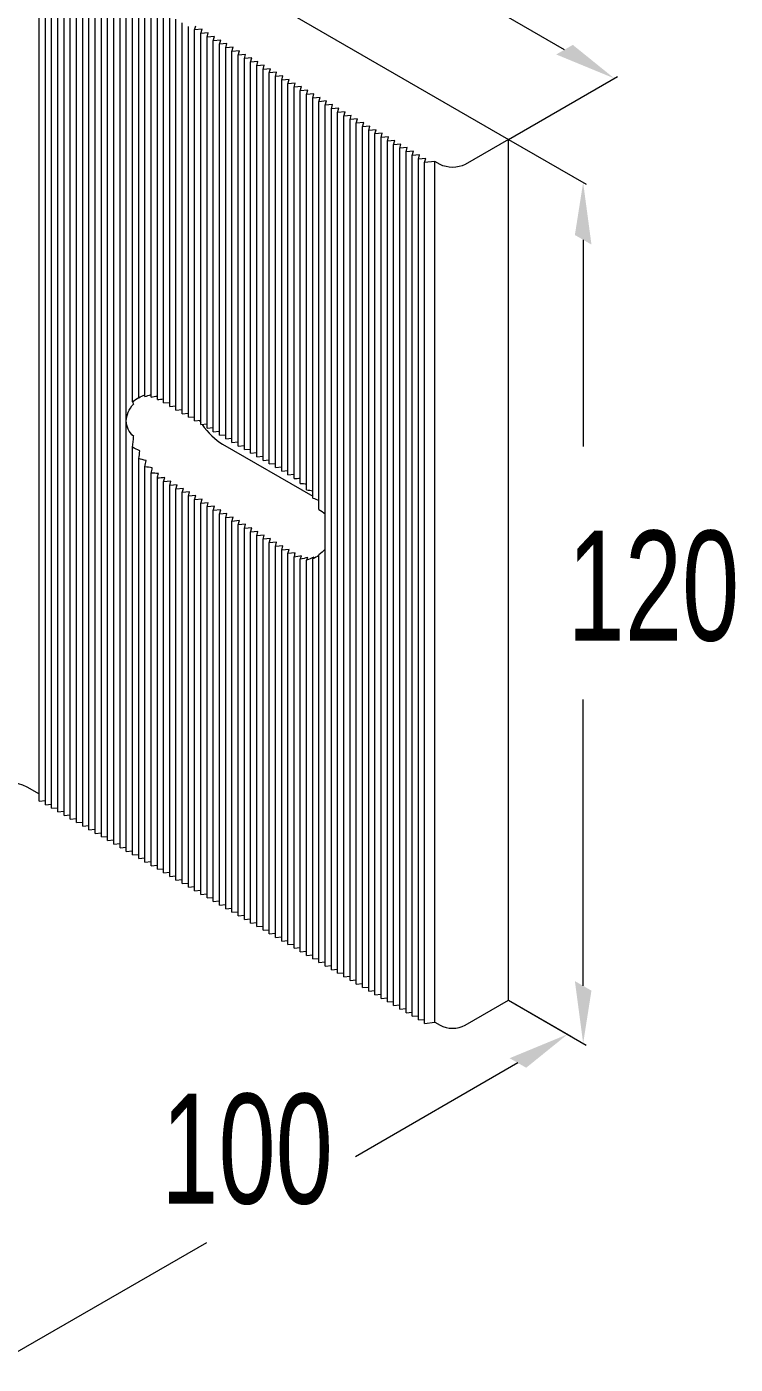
# Model space of a CAD drawing. Extents: x -37 to 4620, y -49 to 348.
# Drawn here: x 1588.65 to 1603.15, y 225.94 to 253.34 of the extents above; entities that cross this region are included whole.
import ezdxf

# ---------------------------------------------------------------- set-up
doc = ezdxf.new("R2010")
doc.units = 0
doc.header["$LTSCALE"] = 5
doc.layers.add('4', color=160, linetype='CONTINUOUS', lineweight=18)
doc.layers.add('PV-B6A89', color=7, linetype='CONTINUOUS', lineweight=15)
doc.styles.add('2-5', font='russ.shx', dxfattribs={"width": 0.7, "height": 2.5})

# ---------------------------------------------------------------- blocks, each defined once
blk = doc.blocks.new('*U42')
at = {"layer": 'PV-B6A89'}
for p, q in [((579.5, -186.5, 393), (605, -237.5, 367.5)), ((536.5, -230.5, 306), (576.5, -190.5, 386)), ((536.83, -231.17, 305.67), (576.83, -191.17, 385.67)), ((537.17, -231.83, 305.33), (577.17, -191.83, 385.33)), ((537.5, -232.5, 305), (577.5, -192.5, 385)), ((537.83, -233.17, 304.67), (577.83, -193.17, 384.67)), ((538.17, -233.83, 304.33), (578.17, -193.83, 384.33)), ((538.5, -234.5, 304), (578.5, -194.5, 384)), ((538.83, -235.17, 303.67), (578.83, -195.17, 383.67)), ((539.17, -235.83, 303.33), (579.17, -195.83, 383.33)), ((539.5, -236.5, 303), (579.5, -196.5, 383)), ((539.83, -237.17, 302.67), (579.83, -197.17, 382.67)), ((540.17, -237.83, 302.33), (580.17, -197.83, 382.33)), ((540.5, -238.5, 302), (580.5, -198.5, 382)), ((540.83, -239.17, 301.67), (580.83, -199.17, 381.67)), ((561.17, -219.83, 341.33), (581.17, -199.83, 381.33)), ((562.55, -219.45, 343.11), (581.5, -200.5, 381)), ((563.25, -219.75, 343.5), (581.83, -201.17, 380.67)), ((563.8, -220.2, 343.6), (582.17, -201.83, 380.33)), ((564.26, -220.74, 343.53), (582.5, -202.5, 380)), ((564.66, -221.34, 343.32), (582.83, -203.17, 379.67)), ((565, -222, 343), (583.17, -203.83, 379.33)), ((565.33, -222.67, 342.67), (583.5, -204.5, 379)), ((565.67, -223.33, 342.33), (583.83, -205.17, 378.67)), ((566, -224, 342), (584.17, -205.83, 378.33)), ((566.33, -224.67, 341.67), (584.5, -206.5, 378)), ((566.67, -225.33, 341.33), (584.83, -207.17, 377.67)), ((567, -226, 341), (585.17, -207.83, 377.33)), ((567.33, -226.67, 340.67), (585.5, -208.5, 377)), ((584.83, -207.17, 377.67), (585.13, -207.06, 378.06)), ((585.46, -207.73, 377.73), (584.83, -207.17, 377.67)), ((585.17, -207.83, 377.33), (585.46, -207.73, 377.73)), ((585.79, -208.4, 377.4), (585.17, -207.83, 377.33)), ((585.5, -208.5, 377), (585.79, -208.4, 377.4)), ((586.13, -209.06, 377.06), (585.5, -208.5, 377)), ((567.67, -227.33, 340.33), (585.83, -209.17, 376.67)), ((568, -228, 340), (586.17, -209.83, 376.33)), ((585.83, -209.17, 376.67), (586.13, -209.06, 377.06)), ((586.46, -209.73, 376.73), (585.83, -209.17, 376.67)), ((586.17, -209.83, 376.33), (586.46, -209.73, 376.73)), ((586.79, -210.4, 376.4), (586.17, -209.83, 376.33)), ((568.33, -228.67, 339.67), (586.5, -210.5, 376)), ((568.67, -229.33, 339.33), (586.83, -211.17, 375.67)), ((586.5, -210.5, 376), (586.79, -210.4, 376.4)), ((587.13, -211.06, 376.06), (586.5, -210.5, 376)), ((586.83, -211.17, 375.67), (587.13, -211.06, 376.06)), ((587.46, -211.73, 375.73), (586.83, -211.17, 375.67)), ((569, -230, 339), (587.17, -211.83, 375.33)), ((569.33, -230.67, 338.67), (587.5, -212.5, 375)), ((587.17, -211.83, 375.33), (587.46, -211.73, 375.73)), ((587.79, -212.4, 375.4), (587.17, -211.83, 375.33)), ((587.5, -212.5, 375), (587.79, -212.4, 375.4)), ((588.13, -213.06, 375.06), (587.5, -212.5, 375)), ((587.83, -213.17, 374.67), (588.13, -213.06, 375.06)), ((569.67, -231.33, 338.33), (587.83, -213.17, 374.67)), ((570, -232, 338), (588.17, -213.83, 374.33)), ((570.33, -232.67, 337.67), (588.5, -214.5, 374)), ((588.46, -213.73, 374.73), (587.83, -213.17, 374.67)), ((588.17, -213.83, 374.33), (588.46, -213.73, 374.73)), ((588.79, -214.4, 374.4), (588.17, -213.83, 374.33)), ((588.5, -214.5, 374), (588.79, -214.4, 374.4)), ((589.13, -215.06, 374.06), (588.5, -214.5, 374)), ((570.67, -233.33, 337.33), (588.83, -215.17, 373.67)), ((571, -234, 337), (589.17, -215.83, 373.33)), ((588.83, -215.17, 373.67), (589.13, -215.06, 374.06)), ((589.46, -215.73, 373.73), (588.83, -215.17, 373.67)), ((589.17, -215.83, 373.33), (589.46, -215.73, 373.73)), ((589.79, -216.4, 373.4), (589.17, -215.83, 373.33)), ((571.33, -234.67, 336.67), (589.5, -216.5, 373)), ((571.67, -235.33, 336.33), (589.83, -217.17, 372.67)), ((589.5, -216.5, 373), (589.79, -216.4, 373.4)), ((590.13, -217.06, 373.06), (589.5, -216.5, 373)), ((589.83, -217.17, 372.67), (590.13, -217.06, 373.06)), ((590.46, -217.73, 372.73), (589.83, -217.17, 372.67)), ((571.99, -236.01, 335.98), (590.17, -217.83, 372.33)), ((572.26, -236.74, 335.53), (590.5, -218.5, 372)), ((572.47, -237.53, 334.93), (590.83, -219.17, 371.67)), ((590.17, -217.83, 372.33), (590.46, -217.73, 372.73)), ((590.79, -218.4, 372.4), (590.17, -217.83, 372.33)), ((590.5, -218.5, 372), (590.79, -218.4, 372.4)), ((591.13, -219.06, 372.06), (590.5, -218.5, 372)), ((590.83, -219.17, 371.67), (591.13, -219.06, 372.06)), ((591.46, -219.73, 371.73), (590.83, -219.17, 371.67)), ((541.17, -239.83, 301.33), (561.17, -219.83, 341.33)), ((572.55, -239.45, 333.11), (591.5, -220.5, 371)), ((572.58, -238.42, 334.16), (591.17, -219.83, 371.33)), ((591.17, -219.83, 371.33), (591.46, -219.73, 371.73)), ((591.79, -220.4, 371.4), (591.17, -219.83, 371.33)), ((591.5, -220.5, 371), (591.79, -220.4, 371.4)), ((592.13, -221.06, 371.06), (591.5, -220.5, 371)), ((541.5, -240.5, 301), (560.45, -221.55, 338.89)), ((552.17, -261.83, 290.33), (592.17, -221.83, 370.33)), ((565, -222, 343), (565.53, -222.47, 343.05)), ((571.83, -241.17, 330.67), (591.83, -221.17, 370.67)), ((591.83, -221.17, 370.67), (592.13, -221.06, 371.06)), ((592.46, -221.73, 370.73), (591.83, -221.17, 370.67)), ((592.17, -221.83, 370.33), (592.46, -221.73, 370.73)), ((592.79, -222.4, 370.4), (592.17, -221.83, 370.33)), ((541.83, -241.17, 300.67), (560.42, -222.58, 337.84)), ((542.17, -241.83, 300.33), (560.53, -223.47, 337.07)), ((552.5, -262.5, 290), (592.5, -222.5, 370)), ((552.83, -263.17, 289.67), (592.83, -223.17, 369.67)), ((565.33, -222.67, 342.67), (565.86, -223.14, 342.72)), ((565.67, -223.33, 342.33), (566.19, -223.81, 342.39)), ((592.5, -222.5, 370), (592.79, -222.4, 370.4)), ((593.13, -223.06, 370.06), (592.5, -222.5, 370)), ((592.83, -223.17, 369.67), (593.13, -223.06, 370.06)), ((593.46, -223.73, 369.73), (592.83, -223.17, 369.67)), ((593.17, -223.83, 369.33), (593.46, -223.73, 369.73)), ((542.5, -242.5, 300), (560.74, -224.26, 336.47)), ((542.83, -243.17, 299.67), (561.01, -224.99, 336.02)), ((553.17, -263.83, 289.33), (593.17, -223.83, 369.33)), ((553.5, -264.5, 289), (593.5, -224.5, 369)), ((553.83, -265.17, 288.67), (593.83, -225.17, 368.67)), ((566, -224, 342), (566.53, -224.47, 342.05)), ((566.33, -224.67, 341.67), (566.86, -225.14, 341.72)), ((593.79, -224.4, 369.4), (593.17, -223.83, 369.33)), ((593.5, -224.5, 369), (593.79, -224.4, 369.4)), ((594.13, -225.06, 369.06), (593.5, -224.5, 369)), ((593.83, -225.17, 368.67), (594.13, -225.06, 369.06)), ((594.46, -225.73, 368.73), (593.83, -225.17, 368.67)), ((543.17, -243.83, 299.33), (561.33, -225.67, 335.67)), ((543.5, -244.5, 299), (561.67, -226.33, 335.33)), ((554.17, -265.83, 288.33), (594.17, -225.83, 368.33)), ((554.5, -266.5, 288), (594.5, -226.5, 368)), ((561.33, -225.67, 335.67), (561.63, -225.56, 336.06)), ((561.96, -226.23, 335.73), (561.33, -225.67, 335.67)), ((561.67, -226.33, 335.33), (561.96, -226.23, 335.73)), ((562.29, -226.9, 335.4), (561.67, -226.33, 335.33)), ((566.67, -225.33, 341.33), (567.19, -225.81, 341.39)), ((567, -226, 341), (567.53, -226.47, 341.05)), ((567.33, -226.67, 340.67), (567.86, -227.14, 340.72)), ((594.17, -225.83, 368.33), (594.46, -225.73, 368.73)), ((594.79, -226.4, 368.4), (594.17, -225.83, 368.33)), ((594.5, -226.5, 368), (594.79, -226.4, 368.4)), ((595.13, -227.06, 368.06), (594.5, -226.5, 368)), ((543.83, -245.17, 298.67), (562, -227, 335)), ((544.17, -245.83, 298.33), (562.33, -227.67, 334.67)), ((544.5, -246.5, 298), (562.67, -228.33, 334.33)), ((554.83, -267.17, 287.67), (594.83, -227.17, 367.67)), ((555.17, -267.83, 287.33), (595.17, -227.83, 367.33)), ((562, -227, 335), (562.29, -226.9, 335.4)), ((562.63, -227.56, 335.06), (562, -227, 335)), ((562.33, -227.67, 334.67), (562.63, -227.56, 335.06)), ((562.96, -228.23, 334.73), (562.33, -227.67, 334.67)), ((562.67, -228.33, 334.33), (562.96, -228.23, 334.73)), ((563.29, -228.9, 334.4), (562.67, -228.33, 334.33)), ((567.67, -227.33, 340.33), (568.19, -227.81, 340.39)), ((568, -228, 340), (568.53, -228.47, 340.05)), ((594.83, -227.17, 367.67), (595.13, -227.06, 368.06)), ((595.46, -227.73, 367.73), (594.83, -227.17, 367.67)), ((595.17, -227.83, 367.33), (595.46, -227.73, 367.73)), ((595.79, -228.4, 367.4), (595.17, -227.83, 367.33)), ((536.17, -228.83, 307.33), (536.83, -230.17, 306.67)), ((544.83, -247.17, 297.67), (563, -229, 334)), ((545.17, -247.83, 297.33), (563.33, -229.67, 333.67)), ((555.5, -268.5, 287), (595.5, -228.5, 367)), ((555.83, -269.17, 286.67), (595.83, -229.17, 366.67)), ((556.17, -269.83, 286.33), (596.17, -229.83, 366.33)), ((563, -229, 334), (563.29, -228.9, 334.4)), ((563.63, -229.56, 334.06), (563, -229, 334)), ((563.33, -229.67, 333.67), (563.63, -229.56, 334.06)), ((563.96, -230.23, 333.73), (563.33, -229.67, 333.67)), ((567.83, -228.67, 339.17), (572.67, -238.33, 334.33)), ((568.33, -228.67, 339.67), (568.86, -229.14, 339.72)), ((568.67, -229.33, 339.33), (569.19, -229.81, 339.39)), ((595.5, -228.5, 367), (595.79, -228.4, 367.4)), ((596.13, -229.06, 367.06), (595.5, -228.5, 367)), ((595.83, -229.17, 366.67), (596.13, -229.06, 367.06)), ((596.46, -229.73, 366.73), (595.83, -229.17, 366.67)), ((596.17, -229.83, 366.33), (596.46, -229.73, 366.73)), ((596.79, -230.4, 366.4), (596.17, -229.83, 366.33)), ((536.5, -230.5, 306), (537.03, -230.97, 306.05)), ((536.83, -231.17, 305.67), (537.36, -231.64, 305.72)), ((545.5, -248.5, 297), (563.67, -230.33, 333.33)), ((545.83, -249.17, 296.67), (564, -231, 333)), ((556.5, -270.5, 286), (596.5, -230.5, 366)), ((556.83, -271.17, 285.67), (596.83, -231.17, 365.67)), ((563.67, -230.33, 333.33), (563.96, -230.23, 333.73)), ((564.29, -230.9, 333.4), (563.67, -230.33, 333.33)), ((564, -231, 333), (564.29, -230.9, 333.4)), ((564.63, -231.56, 333.06), (564, -231, 333)), ((569, -230, 339), (569.53, -230.47, 339.05)), ((569.33, -230.67, 338.67), (569.86, -231.14, 338.72)), ((569.67, -231.33, 338.33), (570.19, -231.81, 338.39)), ((596.5, -230.5, 366), (596.79, -230.4, 366.4)), ((597.13, -231.06, 366.06), (596.5, -230.5, 366)), ((596.83, -231.17, 365.67), (597.13, -231.06, 366.06)), ((597.46, -231.73, 365.73), (596.83, -231.17, 365.67)), ((537.17, -231.83, 305.33), (537.69, -232.31, 305.39)), ((537.5, -232.5, 305), (538.03, -232.97, 305.05)), ((546.17, -249.83, 296.33), (564.33, -231.67, 332.67)), ((546.5, -250.5, 296), (564.67, -232.33, 332.33)), ((557.17, -271.83, 285.33), (597.17, -231.83, 365.33)), ((558.05, -272.6, 285.45), (598.05, -232.6, 365.45)), ((564.33, -231.67, 332.67), (564.63, -231.56, 333.06)), ((564.96, -232.23, 332.73), (564.33, -231.67, 332.67)), ((564.67, -232.33, 332.33), (564.96, -232.23, 332.73)), ((565.29, -232.9, 332.4), (564.67, -232.33, 332.33)), ((565, -233, 332), (565.29, -232.9, 332.4)), ((570, -232, 338), (570.53, -232.47, 338.05)), ((570.33, -232.67, 337.67), (570.86, -233.14, 337.72)), ((597.17, -231.83, 365.33), (597.46, -231.73, 365.73)), ((598.05, -232.6, 365.45), (597.17, -231.83, 365.33)), ((598.33, -233.17, 365.17), (598.05, -232.6, 365.45)), ((537.83, -233.17, 304.67), (538.36, -233.64, 304.72)), ((538.17, -233.83, 304.33), (538.69, -234.31, 304.39)), ((546.83, -251.17, 295.67), (565, -233, 332)), ((547.17, -251.83, 295.33), (565.33, -233.67, 331.67)), ((547.5, -252.5, 295), (565.67, -234.33, 331.33)), ((565.63, -233.56, 332.06), (565, -233, 332)), ((565.33, -233.67, 331.67), (565.63, -233.56, 332.06)), ((565.96, -234.23, 331.73), (565.33, -233.67, 331.67)), ((565.67, -234.33, 331.33), (565.96, -234.23, 331.73)), ((566.29, -234.9, 331.4), (565.67, -234.33, 331.33)), ((570.67, -233.33, 337.33), (571.19, -233.81, 337.39)), ((571, -234, 337), (571.53, -234.47, 337.05)), ((538.5, -234.5, 304), (539.03, -234.97, 304.05)), ((538.83, -235.17, 303.67), (539.36, -235.64, 303.72)), ((539.17, -235.83, 303.33), (539.69, -236.31, 303.39)), ((547.83, -253.17, 294.67), (566, -235, 331)), ((548.17, -253.83, 294.33), (566.33, -235.67, 330.67)), ((566, -235, 331), (566.29, -234.9, 331.4)), ((566.63, -235.56, 331.06), (566, -235, 331)), ((566.33, -235.67, 330.67), (566.63, -235.56, 331.06)), ((566.96, -236.23, 330.73), (566.33, -235.67, 330.67)), ((571.33, -234.67, 336.67), (571.86, -235.14, 336.72)), ((571.67, -235.33, 336.33), (572.19, -235.81, 336.39)), ((605, -237.5, 367.5), (600.33, -235.17, 365.17)), ((539.5, -236.5, 303), (540.03, -236.97, 303.05)), ((539.83, -237.17, 302.67), (540.36, -237.64, 302.72)), ((548.5, -254.5, 294), (566.67, -236.33, 330.33)), ((548.83, -255.17, 293.67), (567, -237, 330)), ((566.67, -236.33, 330.33), (566.96, -236.23, 330.73)), ((567.29, -236.9, 330.4), (566.67, -236.33, 330.33)), ((567, -237, 330), (567.29, -236.9, 330.4)), ((567.63, -237.56, 330.06), (567, -237, 330)), ((540.17, -237.83, 302.33), (540.69, -238.31, 302.39)), ((540.5, -238.5, 302), (541.03, -238.97, 302.05)), ((549.17, -255.83, 293.33), (567.33, -237.67, 329.67)), ((549.5, -256.5, 293), (567.67, -238.33, 329.33)), ((549.83, -257.17, 292.67), (568, -239, 329)), ((565, -277.5, 287.5), (605, -237.5, 367.5)), ((567.33, -237.67, 329.67), (567.63, -237.56, 330.06)), ((567.96, -238.23, 329.73), (567.33, -237.67, 329.67)), ((567.67, -238.33, 329.33), (567.96, -238.23, 329.73)), ((568.29, -238.9, 329.4), (567.67, -238.33, 329.33)), ((568, -239, 329), (568.29, -238.9, 329.4)), ((568.63, -239.56, 329.06), (568, -239, 329)), ((540.83, -239.17, 301.67), (541.36, -239.64, 301.72)), ((541.17, -239.83, 301.33), (541.69, -240.31, 301.39)), ((541.5, -240.5, 301), (542.03, -240.97, 301.05)), ((550.17, -257.83, 292.33), (568.34, -239.66, 328.68)), ((550.5, -258.5, 292), (568.74, -240.26, 328.47)), ((541.83, -241.17, 300.67), (542.36, -241.64, 300.72)), ((542.17, -241.83, 300.33), (542.69, -242.31, 300.39)), ((550.83, -259.17, 291.67), (569.2, -240.8, 328.4)), ((551.17, -259.83, 291.33), (569.75, -241.25, 328.5)), ((551.5, -260.5, 291), (570.45, -241.55, 328.89)), ((551.83, -261.17, 290.67), (571.83, -241.17, 330.67)), ((542.5, -242.5, 300), (543.03, -242.97, 300.05)), ((542.83, -243.17, 299.67), (543.36, -243.64, 299.72)), ((543.17, -243.83, 299.33), (543.69, -244.31, 299.39)), ((543.5, -244.5, 299), (544.03, -244.97, 299.05)), ((543.83, -245.17, 298.67), (544.36, -245.64, 298.72)), ((544.17, -245.83, 298.33), (544.69, -246.31, 298.39)), ((544.5, -246.5, 298), (545.03, -246.97, 298.05)), ((544.83, -247.17, 297.67), (545.36, -247.64, 297.72)), ((545.17, -247.83, 297.33), (545.69, -248.31, 297.39)), ((545.5, -248.5, 297), (546.03, -248.97, 297.05)), ((545.83, -249.17, 296.67), (546.36, -249.64, 296.72)), ((546.17, -249.83, 296.33), (546.69, -250.31, 296.39)), ((546.5, -250.5, 296), (547.03, -250.97, 296.05)), ((546.83, -251.17, 295.67), (547.36, -251.64, 295.72)), ((547.17, -251.83, 295.33), (547.69, -252.31, 295.39)), ((547.5, -252.5, 295), (548.03, -252.97, 295.05)), ((547.83, -253.17, 294.67), (548.36, -253.64, 294.72)), ((548.17, -253.83, 294.33), (548.69, -254.31, 294.39)), ((548.5, -254.5, 294), (549.03, -254.97, 294.05)), ((548.83, -255.17, 293.67), (549.36, -255.64, 293.72)), ((549.17, -255.83, 293.33), (549.69, -256.31, 293.39)), ((549.5, -256.5, 293), (550.03, -256.97, 293.05)), ((549.83, -257.17, 292.67), (550.36, -257.64, 292.72)), ((550.17, -257.83, 292.33), (550.69, -258.31, 292.39)), ((550.5, -258.5, 292), (551.03, -258.97, 292.05)), ((550.83, -259.17, 291.67), (551.36, -259.64, 291.72)), ((551.17, -259.83, 291.33), (551.69, -260.31, 291.39)), ((551.5, -260.5, 291), (552.03, -260.97, 291.05)), ((551.83, -261.17, 290.67), (552.36, -261.64, 290.72)), ((552.17, -261.83, 290.33), (552.69, -262.31, 290.39)), ((552.5, -262.5, 290), (553.03, -262.97, 290.05)), ((552.83, -263.17, 289.67), (553.36, -263.64, 289.72)), ((553.17, -263.83, 289.33), (553.69, -264.31, 289.39)), ((553.5, -264.5, 289), (554.03, -264.97, 289.05)), ((553.83, -265.17, 288.67), (554.36, -265.64, 288.72)), ((554.17, -265.83, 288.33), (554.69, -266.31, 288.39)), ((554.5, -266.5, 288), (555.03, -266.97, 288.05)), ((554.83, -267.17, 287.67), (555.36, -267.64, 287.72)), ((555.17, -267.83, 287.33), (555.69, -268.31, 287.39)), ((555.5, -268.5, 287), (556.03, -268.97, 287.05)), ((555.83, -269.17, 286.67), (556.36, -269.64, 286.72)), ((556.17, -269.83, 286.33), (556.69, -270.31, 286.39)), ((556.5, -270.5, 286), (557.03, -270.97, 286.05)), ((556.83, -271.17, 285.67), (557.36, -271.64, 285.72)), ((557.17, -271.83, 285.33), (558.05, -272.6, 285.45)), ((558.05, -272.6, 285.45), (558.33, -273.17, 285.17)), ((560.33, -275.17, 285.17), (565, -277.5, 287.5))]:
    blk.add_line(p, q, dxfattribs=at)
at = {"layer": 'PV-B6A89', "extrusion": (0.57735, 0.57735, -0.57735)}
for centre, major_axis, ratio, start_param, end_param in [((568.07, -226.03, 342.03), (-6.99, 6.08, -0.91), 0.479414, -0.37194, 0.05776), ((568.07, -226.03, 342.03), (-6.99, 6.08, -0.91), 0.479414, 0.05776, 0.487459), ((567.15, -225.57, 341.57), (-6.99, 6.08, -0.91), 0.479414, 0.670314, 0.79273), ((566.22, -225.11, 341.11), (-6.99, 6.08, -0.91), 0.479414, 0.938781, 1.034131), ((565.3, -224.65, 340.65), (-6.99, 6.08, -0.91), 0.479414, 1.156694, 1.240689), ((567.15, -225.57, 341.57), (-6.99, 6.08, -0.91), 0.479414, -0.698697, -0.554795), ((564.38, -224.19, 340.19), (-6.99, 6.08, -0.91), 0.479414, 1.352329, 1.430875), ((563.46, -223.73, 339.73), (-6.99, 6.08, -0.91), 0.479414, 1.537521, 1.613977), ((566.22, -225.11, 341.11), (-6.99, 6.08, -0.91), 0.479414, -0.936105, -0.823262), ((565.3, -224.65, 340.65), (-6.99, 6.08, -0.91), 0.479414, -1.140868, -1.041175), ((564.38, -224.19, 340.19), (-6.99, 6.08, -0.91), 0.479414, -1.330202, -1.23681), ((563.46, -223.73, 339.73), (-6.99, 6.08, -0.91), 0.479414, -1.513037, -1.422002), ((534.17, -227.83, 306.33), (2.12, -2.12), 0.57735, -2.356194, -0.785398), ((599.67, -233.83, 365.83), (-1.41, 1.41), 0.57735, -2.356194, -0.785398), ((569.54, -237.27, 332.27), (6.99, -6.08, 0.91), 0.479414, -1.422002, -1.345007), ((568.62, -236.81, 331.81), (6.99, -6.08, 0.91), 0.479414, -1.23681, -1.156471), ((567.7, -236.35, 331.35), (6.99, -6.08, 0.91), 0.479414, -1.041175, -0.953402), ((566.78, -235.89, 330.89), (6.99, -6.08, 0.91), 0.479414, -0.823262, -0.719704), ((569.54, -237.27, 332.27), (6.99, -6.08, 0.91), 0.479414, 1.445721, 1.537521), ((568.62, -236.81, 331.81), (6.99, -6.08, 0.91), 0.479414, 1.256387, 1.352329), ((565.85, -235.43, 330.43), (6.99, -6.08, 0.91), 0.479414, -0.554795, -0.405696), ((567.7, -236.35, 331.35), (6.99, -6.08, 0.91), 0.479414, 1.051625, 1.156694), ((566.78, -235.89, 330.89), (6.99, -6.08, 0.91), 0.479414, 0.835224, 0.938781), ((565.85, -235.43, 330.43), (6.99, -6.08, 0.91), 0.479414, 0.521215, 0.670314)]:
    blk.add_ellipse(centre, major_axis=major_axis, ratio=ratio, start_param=start_param, end_param=end_param, dxfattribs=at)
at = {"layer": 'PV-B6A89', "extrusion": (-0.57735, -0.57735, 0.57735)}
for centre, major_axis, ratio, start_param, end_param in [((558.85, -221.43, 337.43), (3.67, 2.03, 5.7), 0.133179, -0.246656, -0.063801), ((558.85, -221.43, 337.43), (3.67, 2.03, 5.7), 0.133179, -1.288911, -1.106056), ((559.78, -221.89, 337.89), (3.67, 2.03, 5.7), 0.133179, -1.557377, -1.432813), ((560.7, -222.35, 338.35), (3.67, 2.03, 5.7), 0.133179, -1.775291, -1.670221), ((561.62, -222.81, 338.81), (3.67, 2.03, 5.7), 0.133179, -1.970926, -1.874984), ((562.54, -223.27, 339.27), (3.67, 2.03, 5.7), 0.133179, -2.156118, -2.064317), ((569.67, -226.83, 342.83), (0, -3.89, -3.89), 0.57735, -1.528816, -1.475173), ((569.67, -226.83, 342.83), (0, -3.89, -3.89), 0.57735, -1.431638, -0.785398), ((570.46, -237.73, 332.73), (-3.67, -2.03, -5.7), 0.133179, 0.803405, 0.89444), ((571.38, -238.19, 333.19), (-3.67, -2.03, -5.7), 0.133179, 0.618214, 0.711605), ((572.3, -238.65, 333.65), (-3.67, -2.03, -5.7), 0.133179, 0.422578, 0.522272), ((573.22, -239.11, 334.11), (-3.67, -2.03, -5.7), 0.133179, 0.204665, 0.317509), ((559.67, -273.83, 285.83), (1.41, -1.41), 0.57735, -2.356194, -0.785398)]:
    blk.add_ellipse(centre, major_axis=major_axis, ratio=ratio, start_param=start_param, end_param=end_param, dxfattribs=at)

msp = doc.modelspace()

# ---------------------------------------------------------------- linework, layer by layer
at = {"layer": '4', "extrusion": (-4e-16, 0.816497, 0.57735)}
for p, q in [((1599.659, 252.867, -43.919), (1588.794, 259.14, -52.791)), ((1598.513, 251.03, -41.321), (1600.741, 252.316, -43.14)), ((1598.513, 233.394, -53.792), (1599.786, 232.659, -52.753)), ((1598.704, 232.108, -51.974), (1595.377, 230.187, -49.257)), ((1588.013, 225.935, -43.244), (1592.338, 228.432, -46.775))]:
    msp.add_line(p, q, dxfattribs=at)
at = {"layer": '4', "extrusion": (-0.707107, -0.408248, 0.57735)}
for p, q in [((1598.513, 251.03, -41.321), (1600.104, 250.112, -40.022)), ((1600.041, 248.973, -40.906), (1600.041, 244.735, -43.902)), ((1600.041, 233.688, -51.714), (1600.041, 239.554, -47.566)), ((1598.513, 233.394, -53.792), (1600.104, 232.475, -52.493))]:
    msp.add_line(p, q, dxfattribs=at)
at = {"layer": '4', "extrusion": (-4e-16, 0.816497, 0.57735)}
for points in [[(-1599.489, -181.683, 181.108), (-1599.829, -182.023, 181.108), (-1600.677, -180.835, 181.108)], [(-1598.535, -176.613, 159.508), (-1598.874, -176.274, 159.508), (-1599.722, -177.462, 159.508)]]:
    msp.add_solid(points, dxfattribs=at)
at = {"layer": '4', "extrusion": (-0.707107, -0.408248, 0.57735)}
for points in [[(584.234, 838.323, -1256.659), (584.573, 838.663, -1256.659), (583.385, 839.511, -1256.659)], [(597.471, 825.086, -1256.659), (597.81, 825.426, -1256.659), (598.659, 824.238, -1256.659)]]:
    msp.add_solid(points, dxfattribs=at)

# ---------------------------------------------------------------- block references
at = {"layer": 'PV-B6A89', "extrusion": (-4e-16, 0.816497, 0.57735), "xscale": 0.18, "yscale": 0.18, "zscale": 0.18, "rotation": 225}
msp.add_blockref('*U42', (-1491.281, -68.893, 159.508), dxfattribs=at)

# ---------------------------------------------------------------- texts
at = {"layer": '4', "style": '2-5', "width": 0.7}
for s, p in [('120', (1599.722, 240.761, -20.866)), ('100', (1591.403, 229.227, -36.437))]:
    msp.add_text(s, height=2.25, dxfattribs=at).set_placement(p)

doc.saveas('drawing.dxf')
